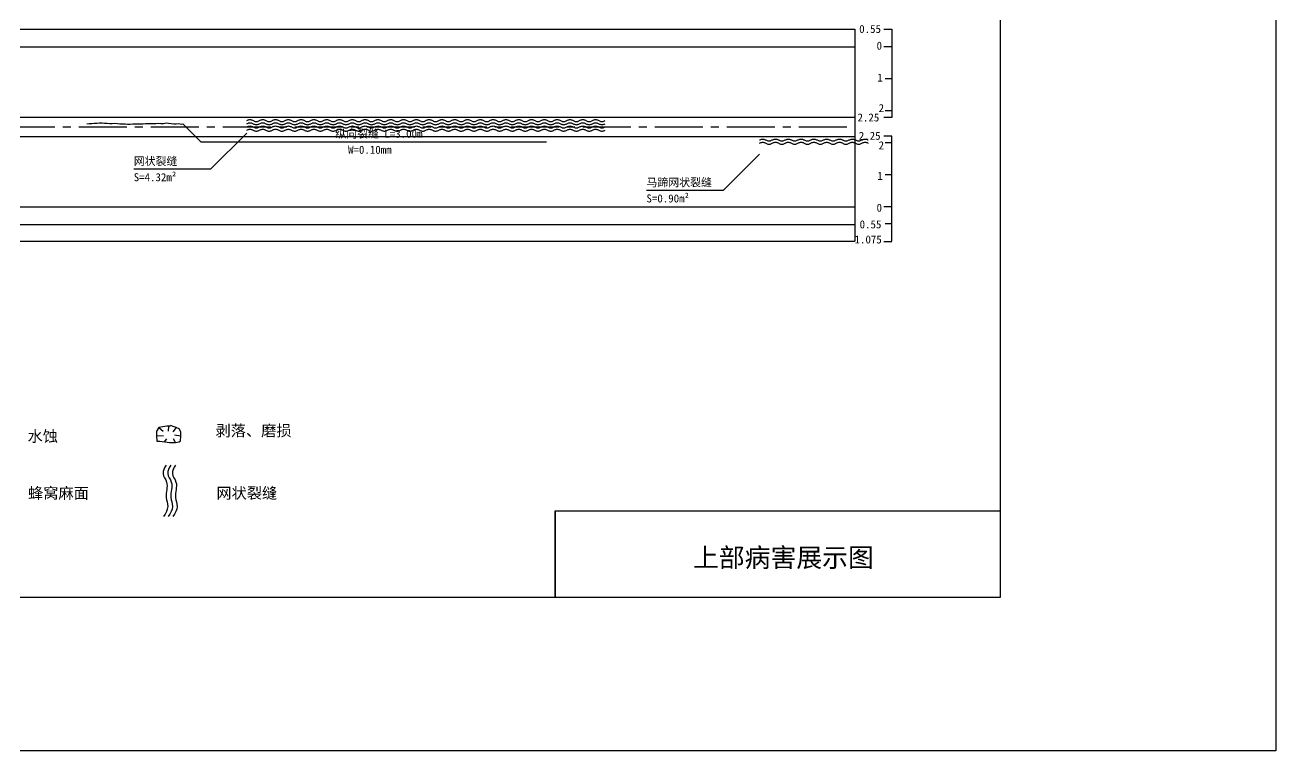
# Model space of a CAD drawing. Header units: millimetres. Extents: x -37 to 615, y -48 to 413.
# Drawn here: x 224.5 to 615.4, y -47.9 to 178.9 of the extents above; entities that cross this region are included whole.
import ezdxf

# ---------------------------------------------------------------- set-up
doc = ezdxf.new("R2010")
doc.units = ezdxf.units.MM
doc.linetypes.add('CENTER2', pattern=[1.125, 0.75, -0.125, 0.125, -0.125])
doc.layers.add('图层1', color=7, linetype='Continuous')
doc.layers.add('病害', color=5, linetype='Continuous')
doc.styles.get("Standard").update_dxf_attribs({"font": ''})
doc.styles.add('汉字', font='')
doc.styles.get('Standard').set_extended_font_data('SimSun')
doc.styles.get('汉字').set_extended_font_data('SimSun')

# ---------------------------------------------------------------- blocks, each defined once
blk = doc.blocks.new('adfsd')
at = {"lineweight": -2, "ltscale": 0.5}
for p, q in [((1140.876, -3083.768), (1140.94, -3083.769)), ((1140.897, -3083.694), (1140.936, -3083.729)), ((1140.983, -3083.682), (1140.981, -3083.729)), ((1141.053, -3083.694), (1141.022, -3083.735)), ((1141.094, -3083.772), (1141.036, -3083.763)), ((1140.948, -3083.824), (1140.969, -3083.796)), ((1141.045, -3083.83), (1141.028, -3083.796))]:
    blk.add_line(p, q, dxfattribs=at)
blk.add_lwpolyline([(1141, -3083.682), (1140.967, -3083.682), (1140.934, -3083.69), (1140.897, -3083.694), (1140.876, -3083.727), (1140.876, -3083.768), (1140.88, -3083.818), (1140.905, -3083.818), (1140.991, -3083.83), (1141.045, -3083.83), (1141.078, -3083.822), (1141.09, -3083.814), (1141.094, -3083.772), (1141.094, -3083.735), (1141.078, -3083.707), (1141.053, -3083.694), (1141.033, -3083.69), (1141, -3083.678)], dxfattribs=at)
blk = doc.blocks.new('kopp')
at = {"color": 0}
for p, q in [((1188.308, -3078.25), (1188.558, -3078.25)), ((1188.558, -3078.25), (1188.558, -3078.8)), ((1188.558, -3078.8), (1188.308, -3078.8)), ((1188.558, -3078.8), (1188.558, -3079.8)), ((1188.558, -3079.8), (1188.358, -3079.8)), ((1188.558, -3079.8), (1188.558, -3079.8)), ((1188.558, -3079.8), (1188.558, -3080.8)), ((1188.558, -3081.009), (1188.308, -3081.009)), ((1188.558, -3080.8), (1188.358, -3080.8)), ((1188.558, -3080.8), (1188.558, -3081.009)), ((1188.558, -3081.592), (1188.308, -3081.592)), ((1188.558, -3081.8), (1188.358, -3081.8)), ((1188.558, -3081.8), (1188.558, -3081.592)), ((1188.558, -3082.8), (1188.558, -3081.8)), ((1188.558, -3082.8), (1188.358, -3082.8)), ((1188.558, -3083.8), (1188.558, -3082.8)), ((1188.558, -3082.8), (1188.558, -3082.8)), ((1188.558, -3083.8), (1188.308, -3083.8)), ((1188.558, -3084.875), (1188.558, -3083.8)), ((1188.558, -3084.338), (1188.358, -3084.338)), ((1188.308, -3084.888), (1188.558, -3084.888))]:
    blk.add_line(p, q, dxfattribs=at)
for s, p in [('0.55', (1187.543, -3078.37)), ('0', (1188.086, -3078.891)), ('1', (1188.109, -3079.89)), ('2', (1188.15, -3080.842)), ('2.25', (1187.49, -3081.135)), ('2.25', (1187.53, -3081.708)), ('2', (1188.15, -3082.006)), ('1', (1188.109, -3082.959)), ('0', (1188.086, -3083.954)), ('0.55', (1187.556, -3084.474)), ('1.075', (1187.398, -3084.946))]:
    blk.add_text(s, height=0.25).set_placement(p)

msp = doc.modelspace()

# ---------------------------------------------------------------- linework, layer by layer
at = {"color": 0, "linetype": 'ByBlock'}
for p, q in [((529.17, 364.85), (529.17, 0)), ((390.12, 0), (390.12, 27.12)), ((390.12, 27.12), (529.17, 27.12)), ((529.17, 0), (0, 0))]:
    msp.add_line(p, q, dxfattribs=at)
at = {"color": 0}
for p, q in [((83.82, 177.59), (483.82, 177.59)), ((483.82, 177.59), (483.82, 111.34)), ((83.82, 172.09), (483.82, 172.09)), ((83.82, 150.09), (483.82, 150.09)), ((483.82, 150.09), (483.82, 147.09)), ((83.82, 144.09), (483.82, 144.09)), ((83.82, 122.09), (483.82, 122.09)), ((83.82, 116.59), (483.82, 116.59)), ((83.82, 111.34), (483.82, 111.34))]:
    msp.add_line(p, q, dxfattribs=at)
at = {"color": 1, "linetype": 'CENTER2', "ltscale": 20}
msp.add_line((83.82, 147.09), (483.82, 147.09), dxfattribs=at)
at = {"color": 3, "linetype": 'ByBlock'}
msp.add_lwpolyline([(-36.77, 413.19), (615.38, 413.19), (615.38, -47.93), (-36.77, -47.93)], close=True, dxfattribs=at)
at = {"color": 7}
for points in [[(293.8, 149.03), (294, 149.12), (294.2, 149.2), (294.4, 149.27), (294.6, 149.31), (294.8, 149.33), (295, 149.31), (295.2, 149.27), (295.4, 149.2), (295.6, 149.12), (295.8, 149.03), (296, 148.93), (296.2, 148.85), (296.4, 148.78), (296.6, 148.74), (296.8, 148.73), (297, 148.74), (297.2, 148.78), (297.4, 148.85), (297.6, 148.93), (297.8, 149.03), (298, 149.12), (298.2, 149.2), (298.4, 149.27), (298.6, 149.31), (298.8, 149.33), (299, 149.31), (299.2, 149.27), (299.4, 149.2), (299.6, 149.12), (299.8, 149.03), (300, 148.93), (300.2, 148.85), (300.4, 148.78), (300.6, 148.74), (300.8, 148.73), (301, 148.74), (301.2, 148.78), (301.4, 148.85), (301.6, 148.93), (301.8, 149.03), (302, 149.12), (302.2, 149.2), (302.4, 149.27), (302.6, 149.31), (302.8, 149.33), (303, 149.31), (303.2, 149.27), (303.4, 149.2), (303.6, 149.12), (303.8, 149.03), (304, 148.93), (304.2, 148.85), (304.4, 148.78), (304.6, 148.74), (304.8, 148.73), (305, 148.74), (305.2, 148.78), (305.4, 148.85), (305.6, 148.93), (305.8, 149.03), (306, 149.12), (306.2, 149.2), (306.4, 149.27), (306.6, 149.31), (306.8, 149.33), (307, 149.31), (307.2, 149.27), (307.4, 149.2), (307.6, 149.12), (307.8, 149.03), (308, 148.93), (308.2, 148.85), (308.4, 148.78), (308.6, 148.74), (308.8, 148.73), (309, 148.74), (309.2, 148.78), (309.4, 148.85), (309.6, 148.93), (309.8, 149.03), (310, 149.12), (310.2, 149.2), (310.4, 149.27), (310.6, 149.31), (310.8, 149.33), (311, 149.31), (311.2, 149.27), (311.4, 149.2), (311.6, 149.12), (311.8, 149.03), (312, 148.93), (312.2, 148.85), (312.4, 148.78), (312.6, 148.74), (312.8, 148.73), (313, 148.74), (313.2, 148.78), (313.4, 148.85), (313.6, 148.93), (313.8, 149.03), (314, 149.12), (314.2, 149.2), (314.4, 149.27), (314.6, 149.31), (314.8, 149.33), (315, 149.31), (315.2, 149.27), (315.4, 149.2), (315.6, 149.12), (315.8, 149.03), (316, 148.93), (316.2, 148.85), (316.4, 148.78), (316.6, 148.74), (316.8, 148.73), (317, 148.74), (317.2, 148.78), (317.4, 148.85), (317.6, 148.93), (317.8, 149.03), (318, 149.12), (318.2, 149.2), (318.4, 149.27), (318.6, 149.31), (318.8, 149.33), (319, 149.31), (319.2, 149.27), (319.4, 149.2), (319.6, 149.12), (319.8, 149.03), (320, 148.93), (320.2, 148.85), (320.4, 148.78), (320.6, 148.74), (320.8, 148.73), (321, 148.74), (321.2, 148.78), (321.4, 148.85), (321.6, 148.93), (321.8, 149.03), (322, 149.12), (322.2, 149.2), (322.4, 149.27), (322.6, 149.31), (322.8, 149.33), (323, 149.31), (323.2, 149.27), (323.4, 149.2), (323.6, 149.12), (323.8, 149.03), (324, 148.93), (324.2, 148.85), (324.4, 148.78), (324.6, 148.74), (324.8, 148.73), (325, 148.74), (325.2, 148.78), (325.4, 148.85), (325.6, 148.93), (325.8, 149.03), (326, 149.12), (326.2, 149.2), (326.4, 149.27), (326.6, 149.31), (326.8, 149.33), (327, 149.31), (327.2, 149.27), (327.4, 149.2), (327.6, 149.12), (327.8, 149.03), (328, 148.93), (328.2, 148.85), (328.4, 148.78), (328.6, 148.74), (328.8, 148.73), (329, 148.74), (329.2, 148.78), (329.4, 148.85), (329.6, 148.93), (329.8, 149.03), (330, 149.12), (330.2, 149.2), (330.4, 149.27), (330.6, 149.31), (330.8, 149.33), (331, 149.31), (331.2, 149.27), (331.4, 149.2), (331.6, 149.12), (331.8, 149.03), (332, 148.93), (332.2, 148.85), (332.4, 148.78), (332.6, 148.74), (332.8, 148.73), (333, 148.74), (333.2, 148.78), (333.4, 148.85), (333.6, 148.93), (333.8, 149.03), (334, 149.12), (334.2, 149.2), (334.4, 149.27), (334.6, 149.31), (334.8, 149.33), (335, 149.31), (335.2, 149.27), (335.4, 149.2), (335.6, 149.12), (335.8, 149.03), (336, 148.93), (336.2, 148.85), (336.4, 148.78), (336.6, 148.74), (336.8, 148.73), (337, 148.74), (337.2, 148.78), (337.4, 148.85), (337.6, 148.93), (337.8, 149.03), (338, 149.12), (338.2, 149.2), (338.4, 149.27), (338.6, 149.31), (338.8, 149.33), (339, 149.31), (339.2, 149.27), (339.4, 149.2), (339.6, 149.12), (339.8, 149.03), (340, 148.93), (340.2, 148.85), (340.4, 148.78), (340.6, 148.74), (340.8, 148.73), (341, 148.74), (341.2, 148.78), (341.4, 148.85), (341.6, 148.93), (341.8, 149.03), (342, 149.12), (342.2, 149.2), (342.4, 149.27), (342.6, 149.31), (342.8, 149.33), (343, 149.31), (343.2, 149.27), (343.4, 149.2), (343.6, 149.12), (343.8, 149.03), (344, 148.93), (344.2, 148.85), (344.4, 148.78), (344.6, 148.74), (344.8, 148.73), (345, 148.74), (345.2, 148.78), (345.4, 148.85), (345.6, 148.93), (345.8, 149.03), (346, 149.12), (346.2, 149.2), (346.4, 149.27), (346.6, 149.31), (346.8, 149.33), (347, 149.31), (347.2, 149.27), (347.4, 149.2), (347.6, 149.12), (347.8, 149.03), (348, 148.93), (348.2, 148.85), (348.4, 148.78), (348.6, 148.74), (348.8, 148.73), (349, 148.74), (349.2, 148.78), (349.4, 148.85), (349.6, 148.93), (349.8, 149.03), (350, 149.12), (350.2, 149.2), (350.4, 149.27), (350.6, 149.31), (350.8, 149.33), (351, 149.31), (351.2, 149.27), (351.4, 149.2), (351.6, 149.12), (351.8, 149.03), (352, 148.93), (352.2, 148.85), (352.4, 148.78), (352.6, 148.74), (352.8, 148.73), (353, 148.74), (353.2, 148.78), (353.4, 148.85), (353.6, 148.93), (353.8, 149.03), (354, 149.12), (354.2, 149.2), (354.4, 149.27), (354.6, 149.31), (354.8, 149.33), (355, 149.31), (355.2, 149.27), (355.4, 149.2), (355.6, 149.12), (355.8, 149.03), (356, 148.93), (356.2, 148.85), (356.4, 148.78), (356.6, 148.74), (356.8, 148.73), (357, 148.74), (357.2, 148.78), (357.4, 148.85), (357.6, 148.93), (357.8, 149.03), (358, 149.12), (358.2, 149.2), (358.4, 149.27), (358.6, 149.31), (358.8, 149.33), (359, 149.31), (359.2, 149.27), (359.4, 149.2), (359.6, 149.12), (359.8, 149.03), (360, 148.93), (360.2, 148.85), (360.4, 148.78), (360.6, 148.74), (360.8, 148.73), (361, 148.74), (361.2, 148.78), (361.4, 148.85), (361.6, 148.93), (361.8, 149.03), (362, 149.12), (362.2, 149.2), (362.4, 149.27), (362.6, 149.31), (362.8, 149.33), (363, 149.31), (363.2, 149.27), (363.4, 149.2), (363.6, 149.12), (363.8, 149.03), (364, 148.93), (364.2, 148.85), (364.4, 148.78), (364.6, 148.74), (364.8, 148.73), (365, 148.74), (365.2, 148.78), (365.4, 148.85), (365.6, 148.93), (365.8, 149.03), (366, 149.12), (366.2, 149.2), (366.4, 149.27), (366.6, 149.31), (366.8, 149.33), (367, 149.31), (367.2, 149.27), (367.4, 149.2), (367.6, 149.12), (367.8, 149.03), (368, 148.93), (368.2, 148.85), (368.4, 148.78), (368.6, 148.74), (368.8, 148.73), (369, 148.74), (369.2, 148.78), (369.4, 148.85), (369.6, 148.93), (369.8, 149.03), (370, 149.12), (370.2, 149.2), (370.4, 149.27), (370.6, 149.31), (370.8, 149.33), (371, 149.31), (371.2, 149.27), (371.4, 149.2), (371.6, 149.12), (371.8, 149.03), (372, 148.93), (372.2, 148.85), (372.4, 148.78), (372.6, 148.74), (372.8, 148.73), (373, 148.74), (373.2, 148.78), (373.4, 148.85), (373.6, 148.93), (373.8, 149.03), (374, 149.12), (374.2, 149.2), (374.4, 149.27), (374.6, 149.31), (374.8, 149.33), (375, 149.31), (375.2, 149.27), (375.4, 149.2), (375.6, 149.12), (375.8, 149.03), (376, 148.93), (376.2, 148.85), (376.4, 148.78), (376.6, 148.74), (376.8, 148.73), (377, 148.74), (377.2, 148.78), (377.4, 148.85), (377.6, 148.93), (377.8, 149.03), (378, 149.12), (378.2, 149.2), (378.4, 149.27), (378.6, 149.31), (378.8, 149.33), (379, 149.31), (379.2, 149.27), (379.4, 149.2), (379.6, 149.12), (379.8, 149.03), (380, 148.93), (380.2, 148.85), (380.4, 148.78), (380.6, 148.74), (380.8, 148.73), (381, 148.74), (381.2, 148.78), (381.4, 148.85), (381.6, 148.93), (381.8, 149.03), (382, 149.12), (382.2, 149.2), (382.4, 149.27), (382.6, 149.31), (382.8, 149.33), (383, 149.31), (383.2, 149.27), (383.4, 149.2), (383.6, 149.12), (383.8, 149.03), (384, 148.93), (384.2, 148.85), (384.4, 148.78), (384.6, 148.74), (384.8, 148.73), (385, 148.74), (385.2, 148.78), (385.4, 148.85), (385.6, 148.93), (385.8, 149.03), (386, 149.12), (386.2, 149.2), (386.4, 149.27), (386.6, 149.31), (386.8, 149.33), (387, 149.31), (387.2, 149.27), (387.4, 149.2), (387.6, 149.12), (387.8, 149.03), (388, 148.93), (388.2, 148.85), (388.4, 148.78), (388.6, 148.74), (388.8, 148.73), (389, 148.74), (389.2, 148.78), (389.4, 148.85), (389.6, 148.93), (389.8, 149.03), (390, 149.12), (390.2, 149.2), (390.4, 149.27), (390.6, 149.31), (390.8, 149.33), (391, 149.31), (391.2, 149.27), (391.4, 149.2), (391.6, 149.12), (391.8, 149.03), (392, 148.93), (392.2, 148.85), (392.4, 148.78), (392.6, 148.74), (392.8, 148.73), (393, 148.74), (393.2, 148.78), (393.4, 148.85), (393.6, 148.93), (393.8, 149.03), (394, 149.12), (394.2, 149.2), (394.4, 149.27), (394.6, 149.31), (394.8, 149.33), (395, 149.31), (395.2, 149.27), (395.4, 149.2), (395.6, 149.12), (395.8, 149.03), (396, 148.93), (396.2, 148.85), (396.4, 148.78), (396.6, 148.74), (396.8, 148.73), (397, 148.74), (397.2, 148.78), (397.4, 148.85), (397.6, 148.93), (397.8, 149.03), (398, 149.12), (398.2, 149.2), (398.4, 149.27), (398.6, 149.31), (398.8, 149.33), (399, 149.31), (399.2, 149.27), (399.4, 149.2), (399.6, 149.12), (399.8, 149.03), (400, 148.93), (400.2, 148.85), (400.4, 148.78), (400.6, 148.74), (400.8, 148.73), (401, 148.74), (401.2, 148.78), (401.4, 148.85), (401.6, 148.93), (401.8, 149.03), (402, 149.12), (402.2, 149.2), (402.4, 149.27), (402.6, 149.31), (402.8, 149.33), (403, 149.31), (403.2, 149.27), (403.4, 149.2), (403.6, 149.12), (403.8, 149.03), (404, 148.93), (404.2, 148.85), (404.4, 148.78), (404.6, 148.74), (404.8, 148.73), (405, 148.74), (405.2, 148.78), (405.4, 148.85), (405.6, 148.93), (405.8, 149.03)], [(243.8, 147.97), (244.6, 148.13), (245.4, 148.09), (246.2, 148.21), (247, 148.22), (247.8, 148.28), (248.6, 148.28), (249.4, 148.16), (250.2, 148.2), (251, 148.08), (251.8, 148.09), (252.6, 148.18), (253.4, 148.08), (254.2, 147.98), (255, 147.99), (255.8, 148.03), (256.6, 147.88), (257.4, 147.88), (258.2, 147.96), (259, 147.98), (259.8, 147.97), (260.6, 148.03), (261.4, 148.04), (262.2, 148.07), (263, 148.08), (263.8, 148.14), (264.6, 148.13), (265.4, 148.15), (266.2, 148.17), (267, 148.14), (267.8, 148.15), (268.6, 148.28), (269.4, 148.17), (270.2, 148.09), (271, 148.03), (271.8, 147.98), (272.6, 148.1), (273.4, 147.91), (273.8, 148.05)], [(293.8, 145.13), (282.49, 133.82), (258.49, 133.82)], [(273.8, 148.05), (279.46, 142.4), (387.46, 142.4)], [(293.8, 148.03), (294, 148.12), (294.2, 148.2), (294.4, 148.27), (294.6, 148.31), (294.8, 148.33), (295, 148.31), (295.2, 148.27), (295.4, 148.2), (295.6, 148.12), (295.8, 148.03), (296, 147.93), (296.2, 147.85), (296.4, 147.78), (296.6, 147.74), (296.8, 147.73), (297, 147.74), (297.2, 147.78), (297.4, 147.85), (297.6, 147.93), (297.8, 148.03), (298, 148.12), (298.2, 148.2), (298.4, 148.27), (298.6, 148.31), (298.8, 148.33), (299, 148.31), (299.2, 148.27), (299.4, 148.2), (299.6, 148.12), (299.8, 148.03), (300, 147.93), (300.2, 147.85), (300.4, 147.78), (300.6, 147.74), (300.8, 147.73), (301, 147.74), (301.2, 147.78), (301.4, 147.85), (301.6, 147.93), (301.8, 148.03), (302, 148.12), (302.2, 148.2), (302.4, 148.27), (302.6, 148.31), (302.8, 148.33), (303, 148.31), (303.2, 148.27), (303.4, 148.2), (303.6, 148.12), (303.8, 148.03), (304, 147.93), (304.2, 147.85), (304.4, 147.78), (304.6, 147.74), (304.8, 147.73), (305, 147.74), (305.2, 147.78), (305.4, 147.85), (305.6, 147.93), (305.8, 148.03), (306, 148.12), (306.2, 148.2), (306.4, 148.27), (306.6, 148.31), (306.8, 148.33), (307, 148.31), (307.2, 148.27), (307.4, 148.2), (307.6, 148.12), (307.8, 148.03), (308, 147.93), (308.2, 147.85), (308.4, 147.78), (308.6, 147.74), (308.8, 147.73), (309, 147.74), (309.2, 147.78), (309.4, 147.85), (309.6, 147.93), (309.8, 148.03), (310, 148.12), (310.2, 148.2), (310.4, 148.27), (310.6, 148.31), (310.8, 148.33), (311, 148.31), (311.2, 148.27), (311.4, 148.2), (311.6, 148.12), (311.8, 148.03), (312, 147.93), (312.2, 147.85), (312.4, 147.78), (312.6, 147.74), (312.8, 147.73), (313, 147.74), (313.2, 147.78), (313.4, 147.85), (313.6, 147.93), (313.8, 148.03), (314, 148.12), (314.2, 148.2), (314.4, 148.27), (314.6, 148.31), (314.8, 148.33), (315, 148.31), (315.2, 148.27), (315.4, 148.2), (315.6, 148.12), (315.8, 148.03), (316, 147.93), (316.2, 147.85), (316.4, 147.78), (316.6, 147.74), (316.8, 147.73), (317, 147.74), (317.2, 147.78), (317.4, 147.85), (317.6, 147.93), (317.8, 148.03), (318, 148.12), (318.2, 148.2), (318.4, 148.27), (318.6, 148.31), (318.8, 148.33), (319, 148.31), (319.2, 148.27), (319.4, 148.2), (319.6, 148.12), (319.8, 148.03), (320, 147.93), (320.2, 147.85), (320.4, 147.78), (320.6, 147.74), (320.8, 147.73), (321, 147.74), (321.2, 147.78), (321.4, 147.85), (321.6, 147.93), (321.8, 148.03), (322, 148.12), (322.2, 148.2), (322.4, 148.27), (322.6, 148.31), (322.8, 148.33), (323, 148.31), (323.2, 148.27), (323.4, 148.2), (323.6, 148.12), (323.8, 148.03), (324, 147.93), (324.2, 147.85), (324.4, 147.78), (324.6, 147.74), (324.8, 147.73), (325, 147.74), (325.2, 147.78), (325.4, 147.85), (325.6, 147.93), (325.8, 148.03), (326, 148.12), (326.2, 148.2), (326.4, 148.27), (326.6, 148.31), (326.8, 148.33), (327, 148.31), (327.2, 148.27), (327.4, 148.2), (327.6, 148.12), (327.8, 148.03), (328, 147.93), (328.2, 147.85), (328.4, 147.78), (328.6, 147.74), (328.8, 147.73), (329, 147.74), (329.2, 147.78), (329.4, 147.85), (329.6, 147.93), (329.8, 148.03), (330, 148.12), (330.2, 148.2), (330.4, 148.27), (330.6, 148.31), (330.8, 148.33), (331, 148.31), (331.2, 148.27), (331.4, 148.2), (331.6, 148.12), (331.8, 148.03), (332, 147.93), (332.2, 147.85), (332.4, 147.78), (332.6, 147.74), (332.8, 147.73), (333, 147.74), (333.2, 147.78), (333.4, 147.85), (333.6, 147.93), (333.8, 148.03), (334, 148.12), (334.2, 148.2), (334.4, 148.27), (334.6, 148.31), (334.8, 148.33), (335, 148.31), (335.2, 148.27), (335.4, 148.2), (335.6, 148.12), (335.8, 148.03), (336, 147.93), (336.2, 147.85), (336.4, 147.78), (336.6, 147.74), (336.8, 147.73), (337, 147.74), (337.2, 147.78), (337.4, 147.85), (337.6, 147.93), (337.8, 148.03), (338, 148.12), (338.2, 148.2), (338.4, 148.27), (338.6, 148.31), (338.8, 148.33), (339, 148.31), (339.2, 148.27), (339.4, 148.2), (339.6, 148.12), (339.8, 148.03), (340, 147.93), (340.2, 147.85), (340.4, 147.78), (340.6, 147.74), (340.8, 147.73), (341, 147.74), (341.2, 147.78), (341.4, 147.85), (341.6, 147.93), (341.8, 148.03), (342, 148.12), (342.2, 148.2), (342.4, 148.27), (342.6, 148.31), (342.8, 148.33), (343, 148.31), (343.2, 148.27), (343.4, 148.2), (343.6, 148.12), (343.8, 148.03), (344, 147.93), (344.2, 147.85), (344.4, 147.78), (344.6, 147.74), (344.8, 147.73), (345, 147.74), (345.2, 147.78), (345.4, 147.85), (345.6, 147.93), (345.8, 148.03), (346, 148.12), (346.2, 148.2), (346.4, 148.27), (346.6, 148.31), (346.8, 148.33), (347, 148.31), (347.2, 148.27), (347.4, 148.2), (347.6, 148.12), (347.8, 148.03), (348, 147.93), (348.2, 147.85), (348.4, 147.78), (348.6, 147.74), (348.8, 147.73), (349, 147.74), (349.2, 147.78), (349.4, 147.85), (349.6, 147.93), (349.8, 148.03), (350, 148.12), (350.2, 148.2), (350.4, 148.27), (350.6, 148.31), (350.8, 148.33), (351, 148.31), (351.2, 148.27), (351.4, 148.2), (351.6, 148.12), (351.8, 148.03), (352, 147.93), (352.2, 147.85), (352.4, 147.78), (352.6, 147.74), (352.8, 147.73), (353, 147.74), (353.2, 147.78), (353.4, 147.85), (353.6, 147.93), (353.8, 148.03), (354, 148.12), (354.2, 148.2), (354.4, 148.27), (354.6, 148.31), (354.8, 148.33), (355, 148.31), (355.2, 148.27), (355.4, 148.2), (355.6, 148.12), (355.8, 148.03), (356, 147.93), (356.2, 147.85), (356.4, 147.78), (356.6, 147.74), (356.8, 147.73), (357, 147.74), (357.2, 147.78), (357.4, 147.85), (357.6, 147.93), (357.8, 148.03), (358, 148.12), (358.2, 148.2), (358.4, 148.27), (358.6, 148.31), (358.8, 148.33), (359, 148.31), (359.2, 148.27), (359.4, 148.2), (359.6, 148.12), (359.8, 148.03), (360, 147.93), (360.2, 147.85), (360.4, 147.78), (360.6, 147.74), (360.8, 147.73), (361, 147.74), (361.2, 147.78), (361.4, 147.85), (361.6, 147.93), (361.8, 148.03), (362, 148.12), (362.2, 148.2), (362.4, 148.27), (362.6, 148.31), (362.8, 148.33), (363, 148.31), (363.2, 148.27), (363.4, 148.2), (363.6, 148.12), (363.8, 148.03), (364, 147.93), (364.2, 147.85), (364.4, 147.78), (364.6, 147.74), (364.8, 147.73), (365, 147.74), (365.2, 147.78), (365.4, 147.85), (365.6, 147.93), (365.8, 148.03), (366, 148.12), (366.2, 148.2), (366.4, 148.27), (366.6, 148.31), (366.8, 148.33), (367, 148.31), (367.2, 148.27), (367.4, 148.2), (367.6, 148.12), (367.8, 148.03), (368, 147.93), (368.2, 147.85), (368.4, 147.78), (368.6, 147.74), (368.8, 147.73), (369, 147.74), (369.2, 147.78), (369.4, 147.85), (369.6, 147.93), (369.8, 148.03), (370, 148.12), (370.2, 148.2), (370.4, 148.27), (370.6, 148.31), (370.8, 148.33), (371, 148.31), (371.2, 148.27), (371.4, 148.2), (371.6, 148.12), (371.8, 148.03), (372, 147.93), (372.2, 147.85), (372.4, 147.78), (372.6, 147.74), (372.8, 147.73), (373, 147.74), (373.2, 147.78), (373.4, 147.85), (373.6, 147.93), (373.8, 148.03), (374, 148.12), (374.2, 148.2), (374.4, 148.27), (374.6, 148.31), (374.8, 148.33), (375, 148.31), (375.2, 148.27), (375.4, 148.2), (375.6, 148.12), (375.8, 148.03), (376, 147.93), (376.2, 147.85), (376.4, 147.78), (376.6, 147.74), (376.8, 147.73), (377, 147.74), (377.2, 147.78), (377.4, 147.85), (377.6, 147.93), (377.8, 148.03), (378, 148.12), (378.2, 148.2), (378.4, 148.27), (378.6, 148.31), (378.8, 148.33), (379, 148.31), (379.2, 148.27), (379.4, 148.2), (379.6, 148.12), (379.8, 148.03), (380, 147.93), (380.2, 147.85), (380.4, 147.78), (380.6, 147.74), (380.8, 147.73), (381, 147.74), (381.2, 147.78), (381.4, 147.85), (381.6, 147.93), (381.8, 148.03), (382, 148.12), (382.2, 148.2), (382.4, 148.27), (382.6, 148.31), (382.8, 148.33), (383, 148.31), (383.2, 148.27), (383.4, 148.2), (383.6, 148.12), (383.8, 148.03), (384, 147.93), (384.2, 147.85), (384.4, 147.78), (384.6, 147.74), (384.8, 147.73), (385, 147.74), (385.2, 147.78), (385.4, 147.85), (385.6, 147.93), (385.8, 148.03), (386, 148.12), (386.2, 148.2), (386.4, 148.27), (386.6, 148.31), (386.8, 148.33), (387, 148.31), (387.2, 148.27), (387.4, 148.2), (387.6, 148.12), (387.8, 148.03), (388, 147.93), (388.2, 147.85), (388.4, 147.78), (388.6, 147.74), (388.8, 147.73), (389, 147.74), (389.2, 147.78), (389.4, 147.85), (389.6, 147.93), (389.8, 148.03), (390, 148.12), (390.2, 148.2), (390.4, 148.27), (390.6, 148.31), (390.8, 148.33), (391, 148.31), (391.2, 148.27), (391.4, 148.2), (391.6, 148.12), (391.8, 148.03), (392, 147.93), (392.2, 147.85), (392.4, 147.78), (392.6, 147.74), (392.8, 147.73), (393, 147.74), (393.2, 147.78), (393.4, 147.85), (393.6, 147.93), (393.8, 148.03), (394, 148.12), (394.2, 148.2), (394.4, 148.27), (394.6, 148.31), (394.8, 148.33), (395, 148.31), (395.2, 148.27), (395.4, 148.2), (395.6, 148.12), (395.8, 148.03), (396, 147.93), (396.2, 147.85), (396.4, 147.78), (396.6, 147.74), (396.8, 147.73), (397, 147.74), (397.2, 147.78), (397.4, 147.85), (397.6, 147.93), (397.8, 148.03), (398, 148.12), (398.2, 148.2), (398.4, 148.27), (398.6, 148.31), (398.8, 148.33), (399, 148.31), (399.2, 148.27), (399.4, 148.2), (399.6, 148.12), (399.8, 148.03), (400, 147.93), (400.2, 147.85), (400.4, 147.78), (400.6, 147.74), (400.8, 147.73), (401, 147.74), (401.2, 147.78), (401.4, 147.85), (401.6, 147.93), (401.8, 148.03), (402, 148.12), (402.2, 148.2), (402.4, 148.27), (402.6, 148.31), (402.8, 148.33), (403, 148.31), (403.2, 148.27), (403.4, 148.2), (403.6, 148.12), (403.8, 148.03), (404, 147.93), (404.2, 147.85), (404.4, 147.78), (404.6, 147.74), (404.8, 147.73), (405, 147.74), (405.2, 147.78), (405.4, 147.85), (405.6, 147.93), (405.8, 148.03)], [(293.8, 147.03), (294, 147.12), (294.2, 147.2), (294.4, 147.27), (294.6, 147.31), (294.8, 147.33), (295, 147.31), (295.2, 147.27), (295.4, 147.2), (295.6, 147.12), (295.8, 147.03), (296, 146.93), (296.2, 146.85), (296.4, 146.78), (296.6, 146.74), (296.8, 146.73), (297, 146.74), (297.2, 146.78), (297.4, 146.85), (297.6, 146.93), (297.8, 147.03), (298, 147.12), (298.2, 147.2), (298.4, 147.27), (298.6, 147.31), (298.8, 147.33), (299, 147.31), (299.2, 147.27), (299.4, 147.2), (299.6, 147.12), (299.8, 147.03), (300, 146.93), (300.2, 146.85), (300.4, 146.78), (300.6, 146.74), (300.8, 146.73), (301, 146.74), (301.2, 146.78), (301.4, 146.85), (301.6, 146.93), (301.8, 147.03), (302, 147.12), (302.2, 147.2), (302.4, 147.27), (302.6, 147.31), (302.8, 147.33), (303, 147.31), (303.2, 147.27), (303.4, 147.2), (303.6, 147.12), (303.8, 147.03), (304, 146.93), (304.2, 146.85), (304.4, 146.78), (304.6, 146.74), (304.8, 146.73), (305, 146.74), (305.2, 146.78), (305.4, 146.85), (305.6, 146.93), (305.8, 147.03), (306, 147.12), (306.2, 147.2), (306.4, 147.27), (306.6, 147.31), (306.8, 147.33), (307, 147.31), (307.2, 147.27), (307.4, 147.2), (307.6, 147.12), (307.8, 147.03), (308, 146.93), (308.2, 146.85), (308.4, 146.78), (308.6, 146.74), (308.8, 146.73), (309, 146.74), (309.2, 146.78), (309.4, 146.85), (309.6, 146.93), (309.8, 147.03), (310, 147.12), (310.2, 147.2), (310.4, 147.27), (310.6, 147.31), (310.8, 147.33), (311, 147.31), (311.2, 147.27), (311.4, 147.2), (311.6, 147.12), (311.8, 147.03), (312, 146.93), (312.2, 146.85), (312.4, 146.78), (312.6, 146.74), (312.8, 146.73), (313, 146.74), (313.2, 146.78), (313.4, 146.85), (313.6, 146.93), (313.8, 147.03), (314, 147.12), (314.2, 147.2), (314.4, 147.27), (314.6, 147.31), (314.8, 147.33), (315, 147.31), (315.2, 147.27), (315.4, 147.2), (315.6, 147.12), (315.8, 147.03), (316, 146.93), (316.2, 146.85), (316.4, 146.78), (316.6, 146.74), (316.8, 146.73), (317, 146.74), (317.2, 146.78), (317.4, 146.85), (317.6, 146.93), (317.8, 147.03), (318, 147.12), (318.2, 147.2), (318.4, 147.27), (318.6, 147.31), (318.8, 147.33), (319, 147.31), (319.2, 147.27), (319.4, 147.2), (319.6, 147.12), (319.8, 147.03), (320, 146.93), (320.2, 146.85), (320.4, 146.78), (320.6, 146.74), (320.8, 146.73), (321, 146.74), (321.2, 146.78), (321.4, 146.85), (321.6, 146.93), (321.8, 147.03), (322, 147.12), (322.2, 147.2), (322.4, 147.27), (322.6, 147.31), (322.8, 147.33), (323, 147.31), (323.2, 147.27), (323.4, 147.2), (323.6, 147.12), (323.8, 147.03), (324, 146.93), (324.2, 146.85), (324.4, 146.78), (324.6, 146.74), (324.8, 146.73), (325, 146.74), (325.2, 146.78), (325.4, 146.85), (325.6, 146.93), (325.8, 147.03), (326, 147.12), (326.2, 147.2), (326.4, 147.27), (326.6, 147.31), (326.8, 147.33), (327, 147.31), (327.2, 147.27), (327.4, 147.2), (327.6, 147.12), (327.8, 147.03), (328, 146.93), (328.2, 146.85), (328.4, 146.78), (328.6, 146.74), (328.8, 146.73), (329, 146.74), (329.2, 146.78), (329.4, 146.85), (329.6, 146.93), (329.8, 147.03), (330, 147.12), (330.2, 147.2), (330.4, 147.27), (330.6, 147.31), (330.8, 147.33), (331, 147.31), (331.2, 147.27), (331.4, 147.2), (331.6, 147.12), (331.8, 147.03), (332, 146.93), (332.2, 146.85), (332.4, 146.78), (332.6, 146.74), (332.8, 146.73), (333, 146.74), (333.2, 146.78), (333.4, 146.85), (333.6, 146.93), (333.8, 147.03), (334, 147.12), (334.2, 147.2), (334.4, 147.27), (334.6, 147.31), (334.8, 147.33), (335, 147.31), (335.2, 147.27), (335.4, 147.2), (335.6, 147.12), (335.8, 147.03), (336, 146.93), (336.2, 146.85), (336.4, 146.78), (336.6, 146.74), (336.8, 146.73), (337, 146.74), (337.2, 146.78), (337.4, 146.85), (337.6, 146.93), (337.8, 147.03), (338, 147.12), (338.2, 147.2), (338.4, 147.27), (338.6, 147.31), (338.8, 147.33), (339, 147.31), (339.2, 147.27), (339.4, 147.2), (339.6, 147.12), (339.8, 147.03), (340, 146.93), (340.2, 146.85), (340.4, 146.78), (340.6, 146.74), (340.8, 146.73), (341, 146.74), (341.2, 146.78), (341.4, 146.85), (341.6, 146.93), (341.8, 147.03), (342, 147.12), (342.2, 147.2), (342.4, 147.27), (342.6, 147.31), (342.8, 147.33), (343, 147.31), (343.2, 147.27), (343.4, 147.2), (343.6, 147.12), (343.8, 147.03), (344, 146.93), (344.2, 146.85), (344.4, 146.78), (344.6, 146.74), (344.8, 146.73), (345, 146.74), (345.2, 146.78), (345.4, 146.85), (345.6, 146.93), (345.8, 147.03), (346, 147.12), (346.2, 147.2), (346.4, 147.27), (346.6, 147.31), (346.8, 147.33), (347, 147.31), (347.2, 147.27), (347.4, 147.2), (347.6, 147.12), (347.8, 147.03), (348, 146.93), (348.2, 146.85), (348.4, 146.78), (348.6, 146.74), (348.8, 146.73), (349, 146.74), (349.2, 146.78), (349.4, 146.85), (349.6, 146.93), (349.8, 147.03), (350, 147.12), (350.2, 147.2), (350.4, 147.27), (350.6, 147.31), (350.8, 147.33), (351, 147.31), (351.2, 147.27), (351.4, 147.2), (351.6, 147.12), (351.8, 147.03), (352, 146.93), (352.2, 146.85), (352.4, 146.78), (352.6, 146.74), (352.8, 146.73), (353, 146.74), (353.2, 146.78), (353.4, 146.85), (353.6, 146.93), (353.8, 147.03), (354, 147.12), (354.2, 147.2), (354.4, 147.27), (354.6, 147.31), (354.8, 147.33), (355, 147.31), (355.2, 147.27), (355.4, 147.2), (355.6, 147.12), (355.8, 147.03), (356, 146.93), (356.2, 146.85), (356.4, 146.78), (356.6, 146.74), (356.8, 146.73), (357, 146.74), (357.2, 146.78), (357.4, 146.85), (357.6, 146.93), (357.8, 147.03), (358, 147.12), (358.2, 147.2), (358.4, 147.27), (358.6, 147.31), (358.8, 147.33), (359, 147.31), (359.2, 147.27), (359.4, 147.2), (359.6, 147.12), (359.8, 147.03), (360, 146.93), (360.2, 146.85), (360.4, 146.78), (360.6, 146.74), (360.8, 146.73), (361, 146.74), (361.2, 146.78), (361.4, 146.85), (361.6, 146.93), (361.8, 147.03), (362, 147.12), (362.2, 147.2), (362.4, 147.27), (362.6, 147.31), (362.8, 147.33), (363, 147.31), (363.2, 147.27), (363.4, 147.2), (363.6, 147.12), (363.8, 147.03), (364, 146.93), (364.2, 146.85), (364.4, 146.78), (364.6, 146.74), (364.8, 146.73), (365, 146.74), (365.2, 146.78), (365.4, 146.85), (365.6, 146.93), (365.8, 147.03), (366, 147.12), (366.2, 147.2), (366.4, 147.27), (366.6, 147.31), (366.8, 147.33), (367, 147.31), (367.2, 147.27), (367.4, 147.2), (367.6, 147.12), (367.8, 147.03), (368, 146.93), (368.2, 146.85), (368.4, 146.78), (368.6, 146.74), (368.8, 146.73), (369, 146.74), (369.2, 146.78), (369.4, 146.85), (369.6, 146.93), (369.8, 147.03), (370, 147.12), (370.2, 147.2), (370.4, 147.27), (370.6, 147.31), (370.8, 147.33), (371, 147.31), (371.2, 147.27), (371.4, 147.2), (371.6, 147.12), (371.8, 147.03), (372, 146.93), (372.2, 146.85), (372.4, 146.78), (372.6, 146.74), (372.8, 146.73), (373, 146.74), (373.2, 146.78), (373.4, 146.85), (373.6, 146.93), (373.8, 147.03), (374, 147.12), (374.2, 147.2), (374.4, 147.27), (374.6, 147.31), (374.8, 147.33), (375, 147.31), (375.2, 147.27), (375.4, 147.2), (375.6, 147.12), (375.8, 147.03), (376, 146.93), (376.2, 146.85), (376.4, 146.78), (376.6, 146.74), (376.8, 146.73), (377, 146.74), (377.2, 146.78), (377.4, 146.85), (377.6, 146.93), (377.8, 147.03), (378, 147.12), (378.2, 147.2), (378.4, 147.27), (378.6, 147.31), (378.8, 147.33), (379, 147.31), (379.2, 147.27), (379.4, 147.2), (379.6, 147.12), (379.8, 147.03), (380, 146.93), (380.2, 146.85), (380.4, 146.78), (380.6, 146.74), (380.8, 146.73), (381, 146.74), (381.2, 146.78), (381.4, 146.85), (381.6, 146.93), (381.8, 147.03), (382, 147.12), (382.2, 147.2), (382.4, 147.27), (382.6, 147.31), (382.8, 147.33), (383, 147.31), (383.2, 147.27), (383.4, 147.2), (383.6, 147.12), (383.8, 147.03), (384, 146.93), (384.2, 146.85), (384.4, 146.78), (384.6, 146.74), (384.8, 146.73), (385, 146.74), (385.2, 146.78), (385.4, 146.85), (385.6, 146.93), (385.8, 147.03), (386, 147.12), (386.2, 147.2), (386.4, 147.27), (386.6, 147.31), (386.8, 147.33), (387, 147.31), (387.2, 147.27), (387.4, 147.2), (387.6, 147.12), (387.8, 147.03), (388, 146.93), (388.2, 146.85), (388.4, 146.78), (388.6, 146.74), (388.8, 146.73), (389, 146.74), (389.2, 146.78), (389.4, 146.85), (389.6, 146.93), (389.8, 147.03), (390, 147.12), (390.2, 147.2), (390.4, 147.27), (390.6, 147.31), (390.8, 147.33), (391, 147.31), (391.2, 147.27), (391.4, 147.2), (391.6, 147.12), (391.8, 147.03), (392, 146.93), (392.2, 146.85), (392.4, 146.78), (392.6, 146.74), (392.8, 146.73), (393, 146.74), (393.2, 146.78), (393.4, 146.85), (393.6, 146.93), (393.8, 147.03), (394, 147.12), (394.2, 147.2), (394.4, 147.27), (394.6, 147.31), (394.8, 147.33), (395, 147.31), (395.2, 147.27), (395.4, 147.2), (395.6, 147.12), (395.8, 147.03), (396, 146.93), (396.2, 146.85), (396.4, 146.78), (396.6, 146.74), (396.8, 146.73), (397, 146.74), (397.2, 146.78), (397.4, 146.85), (397.6, 146.93), (397.8, 147.03), (398, 147.12), (398.2, 147.2), (398.4, 147.27), (398.6, 147.31), (398.8, 147.33), (399, 147.31), (399.2, 147.27), (399.4, 147.2), (399.6, 147.12), (399.8, 147.03), (400, 146.93), (400.2, 146.85), (400.4, 146.78), (400.6, 146.74), (400.8, 146.73), (401, 146.74), (401.2, 146.78), (401.4, 146.85), (401.6, 146.93), (401.8, 147.03), (402, 147.12), (402.2, 147.2), (402.4, 147.27), (402.6, 147.31), (402.8, 147.33), (403, 147.31), (403.2, 147.27), (403.4, 147.2), (403.6, 147.12), (403.8, 147.03), (404, 146.93), (404.2, 146.85), (404.4, 146.78), (404.6, 146.74), (404.8, 146.73), (405, 146.74), (405.2, 146.78), (405.4, 146.85), (405.6, 146.93), (405.8, 147.03)], [(293.8, 146.03), (294, 146.12), (294.2, 146.2), (294.4, 146.27), (294.6, 146.31), (294.8, 146.33), (295, 146.31), (295.2, 146.27), (295.4, 146.2), (295.6, 146.12), (295.8, 146.03), (296, 145.93), (296.2, 145.85), (296.4, 145.78), (296.6, 145.74), (296.8, 145.73), (297, 145.74), (297.2, 145.78), (297.4, 145.85), (297.6, 145.93), (297.8, 146.03), (298, 146.12), (298.2, 146.2), (298.4, 146.27), (298.6, 146.31), (298.8, 146.33), (299, 146.31), (299.2, 146.27), (299.4, 146.2), (299.6, 146.12), (299.8, 146.03), (300, 145.93), (300.2, 145.85), (300.4, 145.78), (300.6, 145.74), (300.8, 145.73), (301, 145.74), (301.2, 145.78), (301.4, 145.85), (301.6, 145.93), (301.8, 146.03), (302, 146.12), (302.2, 146.2), (302.4, 146.27), (302.6, 146.31), (302.8, 146.33), (303, 146.31), (303.2, 146.27), (303.4, 146.2), (303.6, 146.12), (303.8, 146.03), (304, 145.93), (304.2, 145.85), (304.4, 145.78), (304.6, 145.74), (304.8, 145.73), (305, 145.74), (305.2, 145.78), (305.4, 145.85), (305.6, 145.93), (305.8, 146.03), (306, 146.12), (306.2, 146.2), (306.4, 146.27), (306.6, 146.31), (306.8, 146.33), (307, 146.31), (307.2, 146.27), (307.4, 146.2), (307.6, 146.12), (307.8, 146.03), (308, 145.93), (308.2, 145.85), (308.4, 145.78), (308.6, 145.74), (308.8, 145.73), (309, 145.74), (309.2, 145.78), (309.4, 145.85), (309.6, 145.93), (309.8, 146.03), (310, 146.12), (310.2, 146.2), (310.4, 146.27), (310.6, 146.31), (310.8, 146.33), (311, 146.31), (311.2, 146.27), (311.4, 146.2), (311.6, 146.12), (311.8, 146.03), (312, 145.93), (312.2, 145.85), (312.4, 145.78), (312.6, 145.74), (312.8, 145.73), (313, 145.74), (313.2, 145.78), (313.4, 145.85), (313.6, 145.93), (313.8, 146.03), (314, 146.12), (314.2, 146.2), (314.4, 146.27), (314.6, 146.31), (314.8, 146.33), (315, 146.31), (315.2, 146.27), (315.4, 146.2), (315.6, 146.12), (315.8, 146.03), (316, 145.93), (316.2, 145.85), (316.4, 145.78), (316.6, 145.74), (316.8, 145.73), (317, 145.74), (317.2, 145.78), (317.4, 145.85), (317.6, 145.93), (317.8, 146.03), (318, 146.12), (318.2, 146.2), (318.4, 146.27), (318.6, 146.31), (318.8, 146.33), (319, 146.31), (319.2, 146.27), (319.4, 146.2), (319.6, 146.12), (319.8, 146.03), (320, 145.93), (320.2, 145.85), (320.4, 145.78), (320.6, 145.74), (320.8, 145.73), (321, 145.74), (321.2, 145.78), (321.4, 145.85), (321.6, 145.93), (321.8, 146.03), (322, 146.12), (322.2, 146.2), (322.4, 146.27), (322.6, 146.31), (322.8, 146.33), (323, 146.31), (323.2, 146.27), (323.4, 146.2), (323.6, 146.12), (323.8, 146.03), (324, 145.93), (324.2, 145.85), (324.4, 145.78), (324.6, 145.74), (324.8, 145.73), (325, 145.74), (325.2, 145.78), (325.4, 145.85), (325.6, 145.93), (325.8, 146.03), (326, 146.12), (326.2, 146.2), (326.4, 146.27), (326.6, 146.31), (326.8, 146.33), (327, 146.31), (327.2, 146.27), (327.4, 146.2), (327.6, 146.12), (327.8, 146.03), (328, 145.93), (328.2, 145.85), (328.4, 145.78), (328.6, 145.74), (328.8, 145.73), (329, 145.74), (329.2, 145.78), (329.4, 145.85), (329.6, 145.93), (329.8, 146.03), (330, 146.12), (330.2, 146.2), (330.4, 146.27), (330.6, 146.31), (330.8, 146.33), (331, 146.31), (331.2, 146.27), (331.4, 146.2), (331.6, 146.12), (331.8, 146.03), (332, 145.93), (332.2, 145.85), (332.4, 145.78), (332.6, 145.74), (332.8, 145.73), (333, 145.74), (333.2, 145.78), (333.4, 145.85), (333.6, 145.93), (333.8, 146.03), (334, 146.12), (334.2, 146.2), (334.4, 146.27), (334.6, 146.31), (334.8, 146.33), (335, 146.31), (335.2, 146.27), (335.4, 146.2), (335.6, 146.12), (335.8, 146.03), (336, 145.93), (336.2, 145.85), (336.4, 145.78), (336.6, 145.74), (336.8, 145.73), (337, 145.74), (337.2, 145.78), (337.4, 145.85), (337.6, 145.93), (337.8, 146.03), (338, 146.12), (338.2, 146.2), (338.4, 146.27), (338.6, 146.31), (338.8, 146.33), (339, 146.31), (339.2, 146.27), (339.4, 146.2), (339.6, 146.12), (339.8, 146.03), (340, 145.93), (340.2, 145.85), (340.4, 145.78), (340.6, 145.74), (340.8, 145.73), (341, 145.74), (341.2, 145.78), (341.4, 145.85), (341.6, 145.93), (341.8, 146.03), (342, 146.12), (342.2, 146.2), (342.4, 146.27), (342.6, 146.31), (342.8, 146.33), (343, 146.31), (343.2, 146.27), (343.4, 146.2), (343.6, 146.12), (343.8, 146.03), (344, 145.93), (344.2, 145.85), (344.4, 145.78), (344.6, 145.74), (344.8, 145.73), (345, 145.74), (345.2, 145.78), (345.4, 145.85), (345.6, 145.93), (345.8, 146.03), (346, 146.12), (346.2, 146.2), (346.4, 146.27), (346.6, 146.31), (346.8, 146.33), (347, 146.31), (347.2, 146.27), (347.4, 146.2), (347.6, 146.12), (347.8, 146.03), (348, 145.93), (348.2, 145.85), (348.4, 145.78), (348.6, 145.74), (348.8, 145.73), (349, 145.74), (349.2, 145.78), (349.4, 145.85), (349.6, 145.93), (349.8, 146.03), (350, 146.12), (350.2, 146.2), (350.4, 146.27), (350.6, 146.31), (350.8, 146.33), (351, 146.31), (351.2, 146.27), (351.4, 146.2), (351.6, 146.12), (351.8, 146.03), (352, 145.93), (352.2, 145.85), (352.4, 145.78), (352.6, 145.74), (352.8, 145.73), (353, 145.74), (353.2, 145.78), (353.4, 145.85), (353.6, 145.93), (353.8, 146.03), (354, 146.12), (354.2, 146.2), (354.4, 146.27), (354.6, 146.31), (354.8, 146.33), (355, 146.31), (355.2, 146.27), (355.4, 146.2), (355.6, 146.12), (355.8, 146.03), (356, 145.93), (356.2, 145.85), (356.4, 145.78), (356.6, 145.74), (356.8, 145.73), (357, 145.74), (357.2, 145.78), (357.4, 145.85), (357.6, 145.93), (357.8, 146.03), (358, 146.12), (358.2, 146.2), (358.4, 146.27), (358.6, 146.31), (358.8, 146.33), (359, 146.31), (359.2, 146.27), (359.4, 146.2), (359.6, 146.12), (359.8, 146.03), (360, 145.93), (360.2, 145.85), (360.4, 145.78), (360.6, 145.74), (360.8, 145.73), (361, 145.74), (361.2, 145.78), (361.4, 145.85), (361.6, 145.93), (361.8, 146.03), (362, 146.12), (362.2, 146.2), (362.4, 146.27), (362.6, 146.31), (362.8, 146.33), (363, 146.31), (363.2, 146.27), (363.4, 146.2), (363.6, 146.12), (363.8, 146.03), (364, 145.93), (364.2, 145.85), (364.4, 145.78), (364.6, 145.74), (364.8, 145.73), (365, 145.74), (365.2, 145.78), (365.4, 145.85), (365.6, 145.93), (365.8, 146.03), (366, 146.12), (366.2, 146.2), (366.4, 146.27), (366.6, 146.31), (366.8, 146.33), (367, 146.31), (367.2, 146.27), (367.4, 146.2), (367.6, 146.12), (367.8, 146.03), (368, 145.93), (368.2, 145.85), (368.4, 145.78), (368.6, 145.74), (368.8, 145.73), (369, 145.74), (369.2, 145.78), (369.4, 145.85), (369.6, 145.93), (369.8, 146.03), (370, 146.12), (370.2, 146.2), (370.4, 146.27), (370.6, 146.31), (370.8, 146.33), (371, 146.31), (371.2, 146.27), (371.4, 146.2), (371.6, 146.12), (371.8, 146.03), (372, 145.93), (372.2, 145.85), (372.4, 145.78), (372.6, 145.74), (372.8, 145.73), (373, 145.74), (373.2, 145.78), (373.4, 145.85), (373.6, 145.93), (373.8, 146.03), (374, 146.12), (374.2, 146.2), (374.4, 146.27), (374.6, 146.31), (374.8, 146.33), (375, 146.31), (375.2, 146.27), (375.4, 146.2), (375.6, 146.12), (375.8, 146.03), (376, 145.93), (376.2, 145.85), (376.4, 145.78), (376.6, 145.74), (376.8, 145.73), (377, 145.74), (377.2, 145.78), (377.4, 145.85), (377.6, 145.93), (377.8, 146.03), (378, 146.12), (378.2, 146.2), (378.4, 146.27), (378.6, 146.31), (378.8, 146.33), (379, 146.31), (379.2, 146.27), (379.4, 146.2), (379.6, 146.12), (379.8, 146.03), (380, 145.93), (380.2, 145.85), (380.4, 145.78), (380.6, 145.74), (380.8, 145.73), (381, 145.74), (381.2, 145.78), (381.4, 145.85), (381.6, 145.93), (381.8, 146.03), (382, 146.12), (382.2, 146.2), (382.4, 146.27), (382.6, 146.31), (382.8, 146.33), (383, 146.31), (383.2, 146.27), (383.4, 146.2), (383.6, 146.12), (383.8, 146.03), (384, 145.93), (384.2, 145.85), (384.4, 145.78), (384.6, 145.74), (384.8, 145.73), (385, 145.74), (385.2, 145.78), (385.4, 145.85), (385.6, 145.93), (385.8, 146.03), (386, 146.12), (386.2, 146.2), (386.4, 146.27), (386.6, 146.31), (386.8, 146.33), (387, 146.31), (387.2, 146.27), (387.4, 146.2), (387.6, 146.12), (387.8, 146.03), (388, 145.93), (388.2, 145.85), (388.4, 145.78), (388.6, 145.74), (388.8, 145.73), (389, 145.74), (389.2, 145.78), (389.4, 145.85), (389.6, 145.93), (389.8, 146.03), (390, 146.12), (390.2, 146.2), (390.4, 146.27), (390.6, 146.31), (390.8, 146.33), (391, 146.31), (391.2, 146.27), (391.4, 146.2), (391.6, 146.12), (391.8, 146.03), (392, 145.93), (392.2, 145.85), (392.4, 145.78), (392.6, 145.74), (392.8, 145.73), (393, 145.74), (393.2, 145.78), (393.4, 145.85), (393.6, 145.93), (393.8, 146.03), (394, 146.12), (394.2, 146.2), (394.4, 146.27), (394.6, 146.31), (394.8, 146.33), (395, 146.31), (395.2, 146.27), (395.4, 146.2), (395.6, 146.12), (395.8, 146.03), (396, 145.93), (396.2, 145.85), (396.4, 145.78), (396.6, 145.74), (396.8, 145.73), (397, 145.74), (397.2, 145.78), (397.4, 145.85), (397.6, 145.93), (397.8, 146.03), (398, 146.12), (398.2, 146.2), (398.4, 146.27), (398.6, 146.31), (398.8, 146.33), (399, 146.31), (399.2, 146.27), (399.4, 146.2), (399.6, 146.12), (399.8, 146.03), (400, 145.93), (400.2, 145.85), (400.4, 145.78), (400.6, 145.74), (400.8, 145.73), (401, 145.74), (401.2, 145.78), (401.4, 145.85), (401.6, 145.93), (401.8, 146.03), (402, 146.12), (402.2, 146.2), (402.4, 146.27), (402.6, 146.31), (402.8, 146.33), (403, 146.31), (403.2, 146.27), (403.4, 146.2), (403.6, 146.12), (403.8, 146.03), (404, 145.93), (404.2, 145.85), (404.4, 145.78), (404.6, 145.74), (404.8, 145.73), (405, 145.74), (405.2, 145.78), (405.4, 145.85), (405.6, 145.93), (405.8, 146.03)], [(454, 142.95), (454.2, 143.04), (454.4, 143.12), (454.6, 143.19), (454.8, 143.23), (455, 143.25), (455.2, 143.23), (455.4, 143.19), (455.6, 143.12), (455.8, 143.04), (456, 142.95), (456.2, 142.85), (456.4, 142.77), (456.6, 142.7), (456.8, 142.66), (457, 142.65), (457.2, 142.66), (457.4, 142.7), (457.6, 142.77), (457.8, 142.85), (458, 142.95), (458.2, 143.04), (458.4, 143.12), (458.6, 143.19), (458.8, 143.23), (459, 143.25), (459.2, 143.23), (459.4, 143.19), (459.6, 143.12), (459.8, 143.04), (460, 142.95), (460.2, 142.85), (460.4, 142.77), (460.6, 142.7), (460.8, 142.66), (461, 142.65), (461.2, 142.66), (461.4, 142.7), (461.6, 142.77), (461.8, 142.85), (462, 142.95), (462.2, 143.04), (462.4, 143.12), (462.6, 143.19), (462.8, 143.23), (463, 143.25), (463.2, 143.23), (463.4, 143.19), (463.6, 143.12), (463.8, 143.04), (464, 142.95), (464.2, 142.85), (464.4, 142.77), (464.6, 142.7), (464.8, 142.66), (465, 142.65), (465.2, 142.66), (465.4, 142.7), (465.6, 142.77), (465.8, 142.85), (466, 142.95), (466.2, 143.04), (466.4, 143.12), (466.6, 143.19), (466.8, 143.23), (467, 143.25), (467.2, 143.23), (467.4, 143.19), (467.6, 143.12), (467.8, 143.04), (468, 142.95), (468.2, 142.85), (468.4, 142.77), (468.6, 142.7), (468.8, 142.66), (469, 142.65), (469.2, 142.66), (469.4, 142.7), (469.6, 142.77), (469.8, 142.85), (470, 142.95), (470.2, 143.04), (470.4, 143.12), (470.6, 143.19), (470.8, 143.23), (471, 143.25), (471.2, 143.23), (471.4, 143.19), (471.6, 143.12), (471.8, 143.04), (472, 142.95), (472.2, 142.85), (472.4, 142.77), (472.6, 142.7), (472.8, 142.66), (473, 142.65), (473.2, 142.66), (473.4, 142.7), (473.6, 142.77), (473.8, 142.85), (474, 142.95), (474.2, 143.04), (474.4, 143.12), (474.6, 143.19), (474.8, 143.23), (475, 143.25), (475.2, 143.23), (475.4, 143.19), (475.6, 143.12), (475.8, 143.04), (476, 142.95), (476.2, 142.85), (476.4, 142.77), (476.6, 142.7), (476.8, 142.66), (477, 142.65), (477.2, 142.66), (477.4, 142.7), (477.6, 142.77), (477.8, 142.85), (478, 142.95), (478.2, 143.04), (478.4, 143.12), (478.6, 143.19), (478.8, 143.23), (479, 143.25), (479.2, 143.23), (479.4, 143.19), (479.6, 143.12), (479.8, 143.04), (480, 142.95), (480.2, 142.85), (480.4, 142.77), (480.6, 142.7), (480.8, 142.66), (481, 142.65), (481.2, 142.66), (481.4, 142.7), (481.6, 142.77), (481.8, 142.85), (482, 142.95), (482.2, 143.04), (482.4, 143.12), (482.6, 143.19), (482.8, 143.23), (483, 143.25), (483.2, 143.23), (483.4, 143.19), (483.6, 143.12), (483.8, 143.04), (484, 142.95), (484.2, 142.85), (484.4, 142.77), (484.6, 142.7), (484.8, 142.66), (485, 142.65), (485.2, 142.66), (485.4, 142.7), (485.6, 142.77), (485.8, 142.85), (486, 142.95), (486.2, 143.04), (486.4, 143.12), (486.6, 143.19), (486.8, 143.23), (487, 143.25), (487.2, 143.23), (487.4, 143.19), (487.6, 143.12), (487.8, 143.04), (488, 142.95)], [(454, 141.95), (454.2, 142.04), (454.4, 142.12), (454.6, 142.19), (454.8, 142.23), (455, 142.25), (455.2, 142.23), (455.4, 142.19), (455.6, 142.12), (455.8, 142.04), (456, 141.95), (456.2, 141.85), (456.4, 141.77), (456.6, 141.7), (456.8, 141.66), (457, 141.65), (457.2, 141.66), (457.4, 141.7), (457.6, 141.77), (457.8, 141.85), (458, 141.95), (458.2, 142.04), (458.4, 142.12), (458.6, 142.19), (458.8, 142.23), (459, 142.25), (459.2, 142.23), (459.4, 142.19), (459.6, 142.12), (459.8, 142.04), (460, 141.95), (460.2, 141.85), (460.4, 141.77), (460.6, 141.7), (460.8, 141.66), (461, 141.65), (461.2, 141.66), (461.4, 141.7), (461.6, 141.77), (461.8, 141.85), (462, 141.95), (462.2, 142.04), (462.4, 142.12), (462.6, 142.19), (462.8, 142.23), (463, 142.25), (463.2, 142.23), (463.4, 142.19), (463.6, 142.12), (463.8, 142.04), (464, 141.95), (464.2, 141.85), (464.4, 141.77), (464.6, 141.7), (464.8, 141.66), (465, 141.65), (465.2, 141.66), (465.4, 141.7), (465.6, 141.77), (465.8, 141.85), (466, 141.95), (466.2, 142.04), (466.4, 142.12), (466.6, 142.19), (466.8, 142.23), (467, 142.25), (467.2, 142.23), (467.4, 142.19), (467.6, 142.12), (467.8, 142.04), (468, 141.95), (468.2, 141.85), (468.4, 141.77), (468.6, 141.7), (468.8, 141.66), (469, 141.65), (469.2, 141.66), (469.4, 141.7), (469.6, 141.77), (469.8, 141.85), (470, 141.95), (470.2, 142.04), (470.4, 142.12), (470.6, 142.19), (470.8, 142.23), (471, 142.25), (471.2, 142.23), (471.4, 142.19), (471.6, 142.12), (471.8, 142.04), (472, 141.95), (472.2, 141.85), (472.4, 141.77), (472.6, 141.7), (472.8, 141.66), (473, 141.65), (473.2, 141.66), (473.4, 141.7), (473.6, 141.77), (473.8, 141.85), (474, 141.95), (474.2, 142.04), (474.4, 142.12), (474.6, 142.19), (474.8, 142.23), (475, 142.25), (475.2, 142.23), (475.4, 142.19), (475.6, 142.12), (475.8, 142.04), (476, 141.95), (476.2, 141.85), (476.4, 141.77), (476.6, 141.7), (476.8, 141.66), (477, 141.65), (477.2, 141.66), (477.4, 141.7), (477.6, 141.77), (477.8, 141.85), (478, 141.95), (478.2, 142.04), (478.4, 142.12), (478.6, 142.19), (478.8, 142.23), (479, 142.25), (479.2, 142.23), (479.4, 142.19), (479.6, 142.12), (479.8, 142.04), (480, 141.95), (480.2, 141.85), (480.4, 141.77), (480.6, 141.7), (480.8, 141.66), (481, 141.65), (481.2, 141.66), (481.4, 141.7), (481.6, 141.77), (481.8, 141.85), (482, 141.95), (482.2, 142.04), (482.4, 142.12), (482.6, 142.19), (482.8, 142.23), (483, 142.25), (483.2, 142.23), (483.4, 142.19), (483.6, 142.12), (483.8, 142.04), (484, 141.95), (484.2, 141.85), (484.4, 141.77), (484.6, 141.7), (484.8, 141.66), (485, 141.65), (485.2, 141.66), (485.4, 141.7), (485.6, 141.77), (485.8, 141.85), (486, 141.95), (486.2, 142.04), (486.4, 142.12), (486.6, 142.19), (486.8, 142.23), (487, 142.25), (487.2, 142.23), (487.4, 142.19), (487.6, 142.12), (487.8, 142.04), (488, 141.95)], [(454, 138.5), (442.69, 127.19), (418.69, 127.19)]]:
    msp.add_lwpolyline(points, dxfattribs=at)
for points in [[(268.59, 41.36), (268.08, 40.47), (267.03, 38.67), (269.71, 35.55), (267.97, 31.9), (269.63, 28.26), (268.46, 26.35), (267.82, 25.31)], [(268.59, 41.36), (268.08, 40.47), (267.03, 38.67), (269.71, 35.55), (267.97, 31.9), (269.63, 28.26), (268.46, 26.35), (267.82, 25.31)], [(270.07, 41.36), (269.55, 40.47), (268.51, 38.67), (271.18, 35.55), (269.44, 31.9), (271.1, 28.26), (269.94, 26.35), (269.3, 25.31)], [(270.07, 41.36), (269.55, 40.47), (268.51, 38.67), (271.18, 35.55), (269.44, 31.9), (271.1, 28.26), (269.94, 26.35), (269.3, 25.31)], [(271.52, 41.36), (271, 40.47), (269.96, 38.67), (272.63, 35.55), (270.89, 31.9), (272.55, 28.26), (271.39, 26.35), (270.75, 25.31)], [(271.52, 41.36), (271, 40.47), (269.96, 38.67), (272.63, 35.55), (270.89, 31.9), (272.55, 28.26), (271.39, 26.35), (270.75, 25.31)]]:
    msp.add_open_spline(points, degree=3, knots=[0, 0, 0, 0, 2.808133, 5.677796, 10.461234, 13.324406, 16.732801, 16.732801, 16.732801, 16.732801])
at = {"layer": '病害', "color": 5}
for p, q in [((390.12, 27.12), (529.17, 27.12)), ((390.12, 27.12), (390.12, 0)), ((529.17, 27.12), (529.17, 0))]:
    msp.add_line(p, q, dxfattribs=at)

# ---------------------------------------------------------------- block references
at = {"color": 0}
for name, p, xscale, yscale, zscale in [('kopp', (-11390.27, 30960.09), 9.999999999994273, 9.999999999994273, 9.999999999994273), ('adfsd', (-39452.38, 107407.64), 34.81359766870787, 34.81359766870787, 34.81359766870787), ('adfsd', (-39452.38, 107407.64), 34.81359766870787, 34.81359766870787, 34.81359766870787)]:
    msp.add_blockref(name, p, dxfattribs=dict(at, xscale=xscale, yscale=yscale, zscale=zscale))

# ---------------------------------------------------------------- texts
at = {"color": 7}
for s, p in [('纵向裂缝 L=3.00m', (321.46, 143.65)), ('W=0.10mm', (325.46, 138.65)), ('网状裂缝', (258.49, 135.07)), ('S=4.32m²', (258.49, 130.07)), ('马蹄网状裂缝', (418.69, 128.44)), ('S=0.90m²', (418.69, 123.44))]:
    msp.add_text(s, height=2.5, dxfattribs=at).set_placement(p)
at = {"layer": '图层1', "style": '汉字'}
msp.add_text('上部病害展示图', height=5.918, dxfattribs=at).set_placement((433.23, 9.56))
at = {"layer": '图层1', "lineweight": -2, "char_height": 3.481, "attachment_point": 1}
for s, insert in [('水蚀', (225.33, 52.14)), ('水蚀', (225.33, 52.14)), ('剥落、磨损', (284.06, 53.89)), ('剥落、磨损', (284.06, 53.89)), ('蜂窝麻面', (225.48, 34.38)), ('蜂窝麻面', (225.48, 34.38)), ('网状裂缝', (284.32, 34.39)), ('网状裂缝', (284.32, 34.39))]:
    msp.add_mtext(s, dxfattribs=dict(at, insert=insert))

doc.saveas('drawing.dxf')
